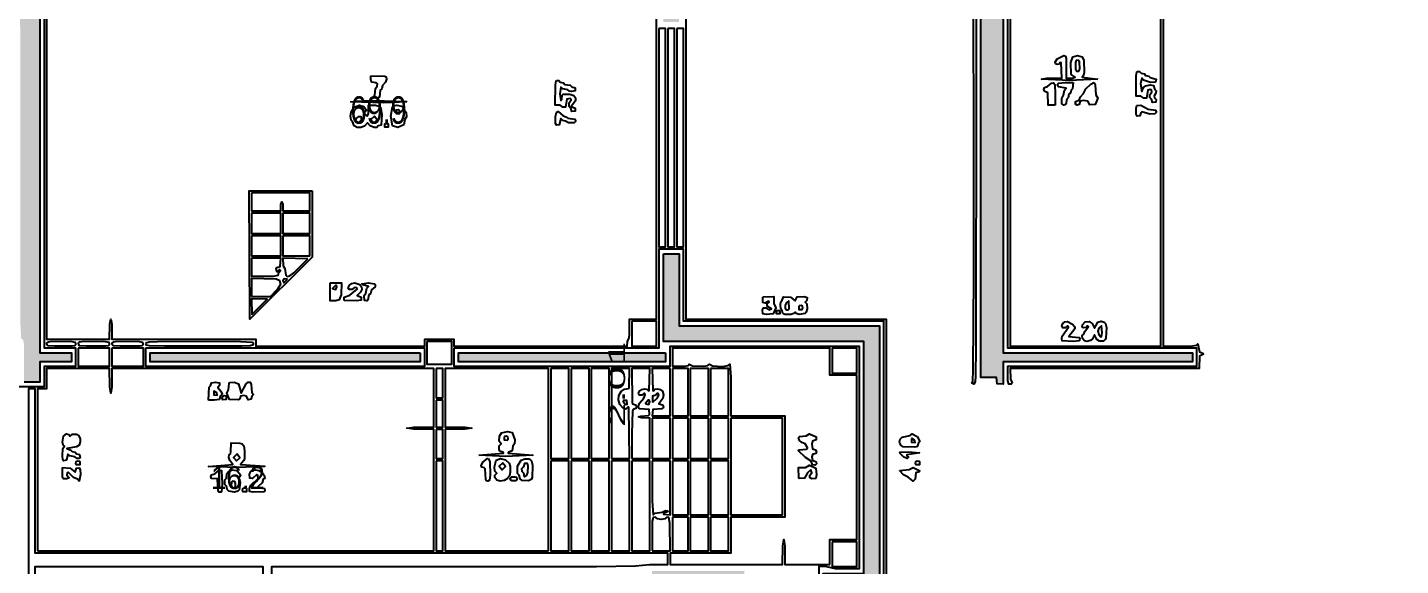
# Model space of a CAD drawing. Header units: millimetres. Extents: x 0 to 150324, y -100295 to 111760.
# Drawn here: x 54170 to 74829, y 55253 to 63348 of the extents above; entities that cross this region are included whole.
import ezdxf
from ezdxf.enums import TextEntityAlignment as Align

# ---------------------------------------------------------------- set-up
doc = ezdxf.new("R2010")
doc.units = ezdxf.units.MM
for name, color, linetype in [('A-PLAN-GRAPHICS', 7, 'Continuous'), ('A-RASTER-UNDERLAY', 8, 'Continuous'), ('A-TEXT-OCR', 3, 'Continuous'), ('A-WALLS-FILL', 9, 'Continuous'), ('A-WALLS-OUTLINE', 8, 'Continuous')]:
    doc.layers.add(name, color=color, linetype=linetype)
picture_1 = doc.add_image_def('image1.png', size_in_pixel=(2463, 3095))

msp = doc.modelspace()

# ---------------------------------------------------------------- hatches: boundary and pattern name
at = {"layer": 'A-WALLS-FILL'}
h = msp.add_hatch(color=9, dxfattribs=at)
h.paths.add_polyline_path([(50190, 13445), (50190, 13073), (49953, 13073), (49953, 13445), (50072, 13445)])
h.paths.add_polyline_path([(25840, 21302), (25840, 18220), (25603, 18220), (25603, 21302), (25722, 21302)])
h.paths.add_polyline_path([(64042, 21844), (64042, 18288), (63839, 18288), (63839, 21844), (63940, 21844)])
h.paths.add_polyline_path([(35391, 21370), (31801, 21370), (31801, 21878), (31936, 21878), (31936, 21505), (35221, 21505), (35221, 21810), (35391, 21810), (35391, 21590)])
h.paths.add_polyline_path([(57810, 21370), (54153, 21370), (54153, 21912), (54390, 21912), (54390, 21505), (57641, 21505), (57641, 21912), (57810, 21912), (57810, 21641)])
h.paths.add_polyline_path([(25840, 24181), (25840, 22487), (25603, 22487), (25603, 24181), (25722, 24181)])
h.paths.add_polyline_path([(64042, 24181), (64042, 22792), (63839, 22792), (63839, 24181), (63940, 24181)])
h.paths.add_polyline_path([(63771, 26077), (63771, 24350), (57810, 24350), (57810, 23165), (57676, 23168), (57569, 23196), (57269, 23199), (57269, 27805), (54390, 27805), (54390, 23199), (54153, 23199), (54153, 28042), (57269, 28042), (57269, 30717), (57506, 30717), (57506, 24486), (57878, 24486), (57878, 24587), (63534, 24587), (63534, 26077), (63652, 26077)])
h.paths.add_polyline_path([(25840, 26619), (26077, 26619), (26077, 24587), (31936, 24587), (31936, 23300), (31801, 23300), (31801, 24350), (25840, 24350), (25840, 25485)])
h.paths.add_polyline_path([(35323, 27838), (35323, 23300), (35086, 23300), (35086, 27601), (32241, 27601), (32241, 23300), (32139, 23300), (32139, 27838), (33731, 27838)])
h.paths.add_polyline_path([(41656, 24892), (41656, 25739), (41980, 25733), (42032, 25720), (42048, 25694), (42062, 24892), (41859, 24892)])
h.paths.add_polyline_path([(48091, 25739), (48091, 24892), (47650, 24892), (47650, 25739), (47871, 25739)])
h.paths.add_polyline_path([(36949, 25502), (36949, 25129), (35865, 25129), (35865, 25502), (36407, 25502)])
h.paths.add_polyline_path([(52900, 25129), (52900, 25502), (53786, 25499), (53959, 25477), (53980, 25403), (53983, 25129), (53442, 25129)])
h.paths.add_polyline_path([(26077, 34375), (26077, 29498), (25840, 29498), (25840, 34375), (25959, 34375)])
h.paths.add_polyline_path([(63771, 31056), (63771, 29769), (63534, 29769), (63534, 31056), (63652, 31056)])
h.paths.add_polyline_path([(32106, 30954), (32106, 30615), (26247, 30615), (26247, 30954), (29176, 30954)])
h.paths.add_polyline_path([(37050, 30954), (37050, 30615), (35797, 30615), (35797, 30954), (36424, 30954)])
h.paths.add_polyline_path([(53746, 31056), (53746, 30683), (52561, 30683), (52561, 31056), (53154, 31056)])
h.paths.add_polyline_path([(26077, 37490), (26077, 35560), (25840, 35560), (25840, 37490), (25959, 37490)])
h.paths.add_polyline_path([(63771, 37626), (63771, 36034), (63534, 36034), (63534, 37626), (63652, 37626)])
h.paths.add_polyline_path([(37016, 37050), (37016, 36678), (35865, 36678), (35865, 37050), (36441, 37050)])
h.paths.add_polyline_path([(53746, 37050), (53746, 36678), (52561, 36678), (52561, 37050), (53154, 37050)])
h.paths.add_polyline_path([(26077, 43451), (26077, 42469), (25840, 42469), (25840, 43451), (25959, 43451)])
h.paths.add_polyline_path([(63771, 43857), (63771, 42604), (63534, 42604), (63534, 43857), (63652, 43857)])
h.paths.add_polyline_path([(37016, 43011), (37016, 42672), (35865, 42672), (35865, 43011), (36441, 43011)])
h.paths.add_polyline_path([(53746, 43011), (53746, 42672), (52595, 42672), (52595, 43011), (53171, 43011)])
h.paths.add_polyline_path([(26077, 49750), (26077, 48429), (25840, 48429), (25840, 49750), (25959, 49750)])
h.paths.add_polyline_path([(37016, 49005), (37016, 48633), (35865, 48633), (35865, 49005), (36441, 49005)])
h.paths.add_polyline_path([(53746, 49005), (53746, 48633), (52595, 48633), (52595, 49005), (53171, 49005)])
h.paths.add_polyline_path([(63771, 51376), (63771, 48836), (63534, 48836), (63534, 51376), (63652, 51376)])
h.paths.add_polyline_path([(32410, 49141), (32410, 48937), (26247, 48937), (26247, 49141), (29329, 49141)])
h.paths.add_polyline_path([(26077, 52697), (26077, 51681), (25840, 51681), (25840, 52697), (25959, 52697)])
h.paths.add_polyline_path([(63534, 52764), (63537, 54342), (63545, 54655), (63566, 54816), (63568, 55169), (64956, 55169), (64956, 54932), (63771, 54932), (63771, 52764), (63652, 52764)])
h.paths.add_polyline_path([(41995, 54559), (41995, 53713), (41656, 53713), (41656, 54559), (41825, 54559)])
h.paths.add_polyline_path([(48023, 54559), (48023, 53713), (47650, 53713), (47650, 54559), (47837, 54559)])
h.paths.add_polyline_path([(37016, 54221), (35865, 54221), (35873, 54530), (35889, 54569), (35936, 54583), (37016, 54593), (37016, 54407)])
h.paths.add_polyline_path([(53746, 54593), (53746, 54221), (52595, 54221), (52595, 54593), (53171, 54593)])
h.paths.add_polyline_path([(25265, 55169), (26077, 55169), (26077, 54627), (25840, 54627), (25840, 54932), (25265, 54932), (25265, 55050)])
h.paths.add_polyline_path([(22860, 54932), (22860, 58894), (25840, 58894), (25840, 59707), (26077, 59707), (26077, 58657), (23097, 58657), (23097, 55169), (24113, 55169), (24113, 54932), (23487, 54932)])
h.paths.add_polyline_path([(63737, 59944), (63974, 59944), (63974, 58860), (66988, 58860), (66988, 54932), (66142, 54932), (66142, 55135), (66751, 55135), (66751, 58623), (63737, 58623), (63737, 59284)])
h.paths.add_polyline_path([(29159, 55440), (29159, 55338), (26247, 55338), (26247, 55440), (27703, 55440)])
h.paths.add_polyline_path([(35425, 55440), (35425, 55338), (29701, 55338), (29701, 55440), (32563, 55440)])
h.paths.add_polyline_path([(35933, 56422), (35933, 55338), (35594, 55338), (35594, 56422), (35763, 56422)])
h.paths.add_polyline_path([(35933, 57878), (35594, 57878), (35594, 76640), (26077, 76640), (26077, 74778), (25840, 74778), (25840, 76945), (25129, 76945), (25129, 77182), (26247, 77182), (26247, 76877), (35729, 76877), (35729, 76979), (35933, 76979), (35933, 76877), (40505, 76877), (40505, 76640), (35933, 76640), (35933, 67259)])
h.paths.add_polyline_path([(68512, 66853), (68851, 66853), (68851, 58454), (71696, 58454), (71696, 58318), (68851, 58318), (68851, 57980), (68758, 57988), (68749, 58081), (68512, 58081), (68512, 62467)])
h.paths.add_polyline_path([(54356, 58014), (54119, 58014), (54116, 58583), (54107, 58646), (54076, 58666), (54063, 58902), (54051, 76606), (50758, 76608), (48903, 76638), (45381, 76640), (45381, 76877), (49014, 76875), (51084, 76845), (54966, 76843), (54966, 76606), (54356, 76606), (54356, 64855), (54153, 64855), (54153, 64381), (54356, 64381), (54356, 58454), (54830, 58454), (54830, 58318), (54356, 58318), (54356, 58166)])
h.paths.add_polyline_path([(60079, 58454), (60079, 58318), (56015, 58318), (56015, 58454), (58047, 58454)])
h.paths.add_polyline_path([(63771, 58454), (63771, 58318), (60655, 58318), (60655, 58454), (62213, 58454)])
h.paths.add_polyline_path([(32512, 58488), (32512, 58386), (26247, 58386), (26247, 58488), (29379, 58488)])
h.paths.add_polyline_path([(35425, 58488), (35425, 58386), (33562, 58386), (33562, 58488), (34493, 58488)])
h.paths.add_polyline_path([(26077, 65634), (26077, 63195), (25840, 63195), (25840, 65634), (25959, 65634)])
h.paths.add_polyline_path([(63974, 64855), (63974, 63432), (63737, 63432), (63737, 64855), (63856, 64855)])
h.paths.add_polyline_path([(45381, 65871), (45381, 65634), (42672, 65634), (42672, 65871), (44027, 65871)])
h.paths.add_polyline_path([(63974, 66480), (63974, 65938), (63737, 65938), (63737, 66480), (63856, 66480)])
h.paths.add_polyline_path([(71188, 76437), (71188, 66074), (71086, 66074), (71086, 76437), (71137, 76437)])
h.paths.add_polyline_path([(26077, 71323), (26077, 69122), (25840, 69122), (25840, 71323), (25959, 71323)])
h.paths.add_polyline_path([(63974, 71730), (63974, 69935), (63737, 69935), (63737, 71730), (63856, 71730)])
h.paths.add_polyline_path([(56151, 76843), (63974, 76843), (63974, 75218), (63737, 75218), (63737, 76606), (56151, 76606), (56151, 76725)])
h.paths.add_polyline_path([(42266, 76132), (42266, 76471), (42425, 76468), (42467, 76454), (42490, 76422), (42503, 76132), (42384, 76132)])
h.paths.add_polyline_path([(47549, 76471), (47549, 76132), (47312, 76132), (47312, 76471), (47430, 76471)])
h.paths.add_polyline_path([(74337, 76843), (74337, 76606), (70477, 76606), (70477, 76843), (72407, 76843)])
h.paths.add_polyline_path([(41758, 86631), (41995, 86631), (41995, 76877), (44196, 76877), (44196, 76640), (41656, 76640), (41656, 76877), (41758, 76877), (41758, 81754)])
h.paths.add_polyline_path([(22725, 79417), (22962, 79417), (22962, 77182), (23978, 77182), (23978, 76945), (22725, 76945), (22725, 78181)])
h.paths.add_polyline_path([(23470, 78334), (23470, 78097), (23131, 78097), (23131, 78334), (23300, 78334)])
h.paths.add_polyline_path([(41588, 78334), (41588, 78097), (41283, 78097), (41283, 78334), (41436, 78334)])
h.paths.add_polyline_path([(22725, 81585), (22725, 91000), (24282, 91000), (24282, 90763), (22962, 90763), (22962, 81585), (22843, 81585)])
h.paths.add_polyline_path([(51545, 84836), (51545, 81957), (51308, 81957), (51308, 84836), (51427, 84836)])
h.paths.add_polyline_path([(19643, 84159), (19643, 82431), (19507, 82431), (19507, 84159), (19575, 84159)])
h.paths.add_polyline_path([(23436, 84497), (23436, 84260), (23131, 84260), (23131, 84497), (23283, 84497)])
h.paths.add_polyline_path([(41588, 84497), (41588, 84260), (41283, 84260), (41283, 84497), (41436, 84497)])
h.paths.add_polyline_path([(51139, 84497), (51139, 84260), (50834, 84260), (50834, 84497), (50986, 84497)])
h.paths.add_polyline_path([(35120, 91000), (41995, 91000), (41995, 88629), (41758, 88629), (41758, 90763), (35120, 90763), (35120, 90881)])
h.paths.add_polyline_path([(23470, 90593), (23470, 90289), (23131, 90289), (23131, 90593), (23300, 90593)])
h.paths.add_polyline_path([(29464, 90593), (29464, 90289), (29227, 90289), (29227, 90593), (29345, 90593)])
h.paths.add_polyline_path([(35458, 90593), (35458, 90289), (35255, 90289), (35255, 90593), (35357, 90593)])
h.paths.add_polyline_path([(38473, 90593), (38473, 90289), (38235, 90289), (38235, 90593), (38354, 90593)])
h.paths.add_polyline_path([(41588, 90593), (41588, 90289), (41250, 90289), (41250, 90593), (41419, 90593)])
h.paths.add_polyline_path([(19643, 91000), (19643, 90763), (15917, 90763), (15917, 91000), (17780, 91000)])
h.paths.add_polyline_path([(29566, 91000), (29566, 90763), (26247, 90763), (26247, 91000), (27906, 91000)])
h.paths.add_polyline_path([(33155, 91000), (33155, 90763), (31530, 90763), (31530, 91000), (32343, 91000)])
h.paths.add_polyline_path([(37863, 99941), (37863, 99703), (34578, 99703), (34578, 99941), (36220, 99941)])

# ---------------------------------------------------------------- linework, layer by layer
at = {"layer": 'A-PLAN-GRAPHICS'}
for points in [[(51276, 76947), (55541, 76945), (55543, 77247), (55558, 77351), (55573, 77247), (55575, 76945), (64076, 76945), (64076, 71459), (66014, 71457), (66650, 71442), (66014, 71426), (64076, 71425), (64076, 58962), (67090, 58962), (67090, 54830)], [(53983, 57946), (54424, 57946), (54424, 58251), (54898, 58251), (54898, 58522), (54424, 58522), (54424, 64448), (54221, 64448), (54221, 64787), (54424, 64787), (54424, 76539), (55033, 76539), (55033, 76911), (50817, 76914)], [(71255, 65972), (71255, 58555), (71696, 58560), (71761, 58569), (71780, 58589), (71804, 58467), (71855, 58449), (71865, 58434), (71803, 58403), (71797, 58217), (68953, 58217), (68958, 58057), (68986, 58000), (68971, 57982), (68944, 57980), (68937, 57982), (68920, 58031), (68919, 58251), (71763, 58251), (71763, 58522), (68919, 58522), (68921, 65948)], [(54458, 64448), (54458, 58657), (55406, 58657), (55408, 58882), (55423, 58962), (55438, 58882), (55440, 58657), (57607, 58657), (57607, 58555), (60147, 58555), (60147, 58657), (60587, 58657), (60587, 58555), (63195, 58555), (63197, 58630), (63218, 58664), (63226, 58717), (63229, 58962), (63432, 58962), (63635, 58962), (63635, 64414)]]:
    msp.add_lwpolyline(points, dxfattribs=at)
for points in [[(68411, 66853), (68427, 66816), (68433, 66731), (68440, 66294), (68445, 62416), (68440, 58539), (68433, 58102), (68427, 58016), (68411, 57980), (68377, 57996), (68394, 58022), (68400, 58203), (68408, 59617), (68406, 65700), (68397, 66764), (68394, 66810), (68377, 66833), (68401, 66852)], [(68953, 65972), (68953, 58555), (71222, 58555), (71222, 65972), (70087, 65972)], [(63669, 63331), (63669, 60046), (63771, 60046), (63771, 63331), (63720, 63331)], [(63805, 63331), (63805, 60046), (63906, 60046), (63906, 63331), (63856, 63331)], [(63940, 63331), (63940, 60046), (64042, 60046), (64042, 63331), (63991, 63331)], [(70273, 62569), (69850, 62552), (69427, 62569), (69506, 62584), (69731, 62586), (69720, 62817), (69707, 62821), (69691, 62796), (69664, 62789), (69637, 62799), (69631, 62824), (69663, 62874), (69765, 62924), (69787, 62918), (69796, 62883), (69799, 62586), (69888, 62586), (69934, 62600), (69872, 62640), (69869, 62822), (69897, 62904), (69969, 62924), (70040, 62904), (70064, 62850), (70067, 62670), (70059, 62626), (70038, 62600), (70272, 62571)], [(69960, 62688), (69989, 62692), (70001, 62721), (69999, 62833), (69977, 62856), (69948, 62852), (69936, 62823), (69936, 62721), (69954, 62689)], [(59334, 62619), (59546, 62616), (59568, 62603), (59571, 62572), (59558, 62524), (59514, 62475), (59499, 62425), (59477, 62403), (59466, 62297), (59432, 62281), (59368, 62298), (59395, 62328), (59407, 62430), (59433, 62464), (59435, 62498), (59414, 62516), (59348, 62523), (59334, 62569)], [(70867, 62685), (70903, 62684), (70927, 62658), (70975, 62648), (70991, 62626), (71042, 62614), (71062, 62593), (71150, 62571), (71141, 62524), (71065, 62519), (70961, 62557), (70934, 62586), (70917, 62501), (70934, 62382), (70962, 62445), (70994, 62470), (71060, 62484), (71113, 62474), (71125, 62426), (71153, 62393), (71149, 62358), (71120, 62320), (71125, 62291), (71152, 62262), (71145, 62222), (71098, 62218), (71081, 62271), (71056, 62295), (71056, 62335), (71086, 62377), (71081, 62404), (71064, 62415), (71025, 62404), (71004, 62285), (70965, 62284), (70923, 62313), (70849, 62315), (70850, 62618), (70862, 62680)], [(62130, 62549), (62165, 62548), (62186, 62525), (62237, 62513), (62257, 62491), (62334, 62479), (62358, 62455), (62411, 62438), (62410, 62393), (62357, 62383), (62325, 62389), (62300, 62411), (62223, 62423), (62196, 62450), (62179, 62349), (62196, 62247), (62210, 62268), (62216, 62330), (62231, 62345), (62329, 62346), (62392, 62324), (62413, 62287), (62413, 62244), (62349, 62159), (62411, 62133), (62408, 62086), (62361, 62083), (62344, 62135), (62320, 62157), (62318, 62213), (62348, 62261), (62333, 62278), (62287, 62268), (62267, 62149), (62227, 62149), (62186, 62177), (62111, 62179), (62113, 62483), (62124, 62545)], [(69630, 62179), (69528, 62179), (69523, 62365), (69469, 62391), (69461, 62416), (69472, 62444), (69519, 62460), (69577, 62511), (69607, 62517), (69625, 62490), (69630, 62349)], [(69901, 62518), (69894, 62426), (69872, 62406), (69862, 62358), (69840, 62342), (69828, 62291), (69806, 62271), (69792, 62190), (69765, 62179), (69735, 62199), (69733, 62278), (69760, 62330), (69772, 62406), (69798, 62436), (69683, 62454), (69664, 62484), (69683, 62512), (69782, 62518)], [(70219, 62517), (70236, 62487), (70246, 62334), (70273, 62286), (70233, 62190), (70154, 62184), (70125, 62241), (70055, 62247), (70010, 62237), (69994, 62188), (69962, 62180), (69938, 62196), (69940, 62235), (69993, 62255), (70012, 62306), (70060, 62355), (70095, 62422), (70169, 62494), (70214, 62518)], [(59876, 62230), (59531, 62213), (59034, 62227), (59101, 62241), (59375, 62247), (59872, 62233)], [(59482, 62148), (59503, 62045), (59491, 61880), (59446, 61869), (59426, 61844), (59388, 61842), (59326, 61867), (59284, 61913), (59239, 61865), (59187, 61844), (59128, 61844), (59085, 61866), (59060, 61931), (59039, 61951), (59030, 62019), (59044, 62096), (59083, 62150), (59166, 62179), (59229, 62160), (59270, 62105), (59234, 62058), (59283, 62012), (59299, 62050), (59301, 62179), (59408, 62178), (59469, 62161)], [(59188, 62005), (59146, 62005), (59117, 61982), (59107, 61952), (59122, 61925), (59143, 61910), (59175, 61932), (59195, 61963), (59194, 61999)], [(59385, 62009), (59338, 61961), (59383, 61909), (59432, 61956), (59390, 62008)], [(59681, 62168), (59725, 62180), (59795, 62166), (59829, 62140), (59847, 62085), (59869, 62068), (59874, 62004), (59847, 61961), (59832, 61881), (59741, 61841), (59660, 61866), (59639, 62012), (59663, 62155)], [(59715, 62103), (59715, 62052), (59762, 62049), (59774, 62071), (59769, 62099), (59747, 62111), (59719, 62106)], [(62416, 61934), (62397, 61912), (62309, 61912), (62267, 61939), (62223, 61947), (62196, 61976), (62172, 61885), (62130, 61876), (62115, 61901), (62112, 62007), (62127, 62068), (62155, 62081), (62228, 62016), (62272, 62005), (62301, 61981), (62404, 61970), (62416, 61942)], [(71153, 62070), (71131, 62047), (71056, 62044), (70938, 62076), (70920, 62061), (70908, 62018), (70868, 62012), (70851, 62044), (70850, 62135), (70861, 62173), (70923, 62177), (71032, 62118), (71141, 62105), (71154, 62078)], [(59597, 61900), (59597, 61849), (59546, 61849), (59546, 61900), (59593, 61903)], [(58454, 60892), (58454, 59893), (57515, 58962), (57506, 60892), (57980, 60892)], [(57539, 60858), (57539, 60587), (57980, 60587), (57982, 60686), (57997, 60723), (58012, 60686), (58014, 60587), (58420, 60587), (58420, 60858), (57980, 60858)], [(57539, 60554), (57539, 60249), (57980, 60249), (57980, 60554), (57760, 60554)], [(58014, 60554), (58014, 60249), (58420, 60249), (58420, 60554), (58217, 60554)], [(57539, 60215), (57539, 59910), (57980, 59910), (57980, 60215), (57760, 60215)], [(58014, 60215), (58014, 59910), (58420, 59910), (58420, 60215), (58217, 60215)], [(60587, 58522), (60587, 58251), (63839, 58251), (63839, 58555), (66683, 58555), (66683, 55203), (66327, 55206), (66197, 55235), (66074, 55237), (66074, 54864), (67056, 54864), (67056, 58928), (64042, 58928), (64042, 60012), (63669, 60012), (63669, 58522), (62128, 58522)], [(57539, 59876), (57539, 59605), (57870, 59607), (57943, 59623), (57952, 59663), (57978, 59692), (57960, 59705), (57927, 59674), (57912, 59713), (57924, 59735), (57973, 59753), (57980, 59876), (57760, 59876)], [(58386, 59868), (58014, 59876), (58019, 59761), (58042, 59721), (58055, 59622), (58078, 59602), (58118, 59613), (58178, 59656), (58384, 59864)], [(57539, 59301), (57828, 59301), (57939, 59415), (57980, 59488), (57966, 59537), (57912, 59563), (57539, 59571), (57539, 59436)], [(58080, 59562), (58030, 59568), (58014, 59538), (58028, 59506), (58079, 59557)], [(58725, 59504), (58894, 59504), (58891, 59326), (58862, 59252), (58810, 59234), (58725, 59233), (58725, 59368)], [(58934, 59246), (58937, 59293), (59022, 59321), (59128, 59413), (59127, 59429), (59092, 59436), (59050, 59405), (59009, 59407), (58996, 59429), (59015, 59473), (59050, 59496), (59097, 59504), (59168, 59481), (59194, 59447), (59200, 59407), (59183, 59368), (59131, 59314), (59190, 59292), (59193, 59246), (59125, 59233), (58940, 59241)], [(59402, 59480), (59399, 59447), (59348, 59399), (59329, 59343), (59307, 59325), (59293, 59243), (59274, 59233), (59243, 59239), (59236, 59314), (59262, 59349), (59274, 59426), (59301, 59453), (59214, 59475), (59200, 59490), (59301, 59504), (59393, 59489)], [(58760, 59415), (58810, 59405), (58826, 59447), (58818, 59466), (58802, 59467), (58760, 59420)], [(65238, 59294), (65397, 59301), (65400, 59193), (65430, 59131), (65388, 59039), (65289, 59030), (65233, 59041), (65228, 59101), (65242, 59128), (65281, 59128), (65323, 59098), (65363, 59114), (65298, 59153), (65300, 59191), (65327, 59213), (65320, 59229), (65270, 59200), (65234, 59210), (65233, 59289)], [(65903, 59282), (65898, 59242), (65871, 59216), (65897, 59188), (65903, 59116), (65888, 59065), (65869, 59046), (65779, 59031), (65735, 59043), (65718, 59063), (65701, 59044), (65656, 59032), (65566, 59031), (65536, 59043), (65527, 59087), (65503, 59117), (65498, 59176), (65505, 59220), (65527, 59243), (65544, 59294), (65651, 59292), (65722, 59233), (65750, 59295), (65856, 59300), (65900, 59287)], [(57548, 59030), (57777, 59258), (57539, 59267), (57547, 59031)], [(65490, 59089), (65490, 59038), (65439, 59038), (65439, 59089), (65486, 59092)], [(65621, 59230), (65590, 59209), (65568, 59168), (65568, 59126), (65588, 59099), (65614, 59099), (65630, 59117), (65626, 59228)], [(65778, 59157), (65778, 59106), (65825, 59103), (65836, 59125), (65831, 59153), (65809, 59165), (65781, 59160)], [(63263, 58928), (63263, 58555), (63635, 58555), (63635, 58928), (63449, 58928)], [(69997, 58636), (69901, 58623), (69740, 58633), (69731, 58667), (69740, 58703), (69833, 58838), (69816, 58860), (69785, 58830), (69746, 58831), (69732, 58861), (69746, 58893), (69779, 58920), (69820, 58926), (69893, 58886), (69926, 58846), (69929, 58813), (69838, 58701), (69988, 58685), (70001, 58672), (70000, 58642)], [(70390, 58657), (70357, 58628), (70299, 58627), (70257, 58655), (70223, 58725), (70194, 58663), (70166, 58638), (70109, 58625), (70072, 58636), (70045, 58668), (70039, 58714), (70065, 58733), (70077, 58775), (70132, 58851), (70118, 58859), (70097, 58833), (70059, 58829), (70038, 58844), (70041, 58875), (70084, 58919), (70146, 58924), (70188, 58896), (70223, 58826), (70276, 58912), (70324, 58928), (70370, 58916), (70390, 58894), (70406, 58835), (70397, 58673)], [(70327, 58694), (70341, 58752), (70329, 58857), (70289, 58826), (70274, 58777), (70287, 58727), (70321, 58694)], [(54458, 58589), (54475, 58564), (54575, 58556), (54845, 58558), (54881, 58564), (54897, 58581), (54890, 58611), (54817, 58622), (54510, 58621), (54475, 58615), (54458, 58598)], [(54932, 58589), (54950, 58563), (55057, 58556), (55350, 58558), (55387, 58563), (55405, 58581), (55397, 58611), (55320, 58622), (54988, 58621), (54950, 58615), (54932, 58598)], [(54932, 58522), (54932, 58251), (55406, 58251), (55406, 58522), (55169, 58522)], [(55440, 58589), (55458, 58563), (55565, 58556), (55858, 58558), (55895, 58563), (55913, 58581), (55905, 58611), (55828, 58622), (55496, 58621), (55458, 58615), (55440, 58598)], [(55440, 58522), (55440, 58251), (55914, 58251), (55914, 58522), (55677, 58522)], [(55948, 58589), (55955, 58573), (56003, 58563), (56232, 58556), (57393, 58558), (57518, 58563), (57572, 58580), (57572, 58598), (57549, 58611), (57290, 58622), (56128, 58621), (56003, 58616), (55949, 58598)], [(55948, 58522), (55948, 58251), (60147, 58251), (60147, 58522), (58047, 58522)], [(60181, 58623), (60181, 58285), (60554, 58285), (60554, 58623), (60367, 58623)], [(66243, 55270), (66243, 55643), (66650, 55643), (66650, 58115), (66243, 58115), (66243, 58522), (63873, 58522), (63873, 58251), (64066, 58254), (64108, 58264), (64127, 58285), (64177, 58256), (64348, 58253), (64405, 58261), (64431, 58285), (64475, 58259), (64625, 58250), (64712, 58261), (64736, 58285), (64751, 58089), (64753, 57506), (65566, 57506), (65566, 55982), (64753, 55982), (64753, 55440), (63839, 55440), (63839, 55270), (65532, 55270), (65534, 55547), (65549, 55643), (65564, 55547), (65566, 55270), (65905, 55270)], [(66277, 58522), (66277, 58149), (66650, 58149), (66650, 58522), (66463, 58522)], [(54322, 55474), (60283, 55474), (60283, 57302), (59981, 57304), (59876, 57319), (59981, 57335), (60283, 57336), (60283, 58217), (55440, 58217), (55438, 57941), (55423, 57844), (55408, 57941), (55406, 58217), (54458, 58217), (54458, 57912), (54322, 57912), (54322, 56693)], [(60317, 58217), (60317, 57777), (60418, 57777), (60418, 58217), (60367, 58217)], [(62010, 55474), (62010, 58217), (60452, 58217), (60452, 57336), (60754, 57335), (60858, 57319), (60754, 57304), (60452, 57302), (60452, 55474), (61231, 55474)], [(62044, 58217), (62044, 56862), (62315, 56862), (62315, 58217), (62179, 58217)], [(62349, 58217), (62349, 56862), (62619, 56862), (62619, 58217), (62484, 58217)], [(62653, 58217), (62653, 56862), (62924, 56862), (62924, 58217), (62789, 58217)], [(62958, 56862), (63229, 56862), (63218, 57624), (63207, 57640), (63174, 57607), (63127, 57627), (63080, 57677), (63060, 57744), (63068, 57813), (63101, 57871), (63153, 57907), (63214, 57916), (63224, 57931), (63229, 58217), (62958, 58217), (62958, 57539)], [(63263, 56862), (63534, 56862), (63534, 57472), (63410, 57474), (63365, 57489), (63399, 57502), (63515, 57509), (63531, 57524), (63523, 57600), (63385, 57611), (63368, 57623), (63365, 57651), (63378, 57696), (63441, 57771), (63466, 57822), (63449, 57844), (63418, 57814), (63379, 57815), (63365, 57845), (63379, 57877), (63411, 57902), (63455, 57911), (63491, 57907), (63512, 57879), (63523, 57886), (63534, 58217), (63263, 58217), (63268, 57713), (63275, 57684), (63318, 57670), (63331, 57641), (63322, 57616), (63281, 57603), (63271, 57580), (63263, 57235)], [(63839, 58217), (63568, 58217), (63579, 57886), (63590, 57879), (63611, 57907), (63647, 57911), (63691, 57902), (63723, 57875), (63737, 57823), (63730, 57767), (63669, 57688), (63725, 57670), (63737, 57641), (63733, 57621), (63714, 57611), (63579, 57600), (63568, 57506), (63839, 57506), (63839, 57861)], [(63873, 58217), (63873, 57506), (64110, 57506), (64110, 58217), (63991, 58217)], [(64143, 58217), (64143, 57506), (64414, 57506), (64414, 58217), (64279, 58217)], [(64448, 58217), (64448, 57506), (64719, 57506), (64719, 58217), (64584, 58217)], [(54187, 48395), (54288, 48395), (54288, 55237), (57709, 55237), (57709, 48362), (57844, 48362), (57844, 55237), (62730, 55241), (63319, 55247), (63529, 55269), (63805, 55270), (63805, 55440), (54288, 55440), (54288, 57912), (54187, 57912), (54187, 53154)], [(56896, 57743), (56905, 57935), (56925, 57956), (56937, 58004), (56998, 58014), (57061, 58000), (57061, 57961), (57036, 57931), (57081, 57877), (57099, 57832), (57070, 57800), (57057, 57752), (56981, 57743)], [(56972, 57874), (56972, 57819), (57025, 57816), (57018, 57851), (56976, 57877)], [(57209, 58005), (57282, 58012), (57346, 57989), (57387, 57844), (57458, 57985), (57489, 58011), (57520, 58012), (57536, 57975), (57548, 57858), (57573, 57827), (57546, 57801), (57534, 57755), (57488, 57746), (57465, 57800), (57421, 57810), (57377, 57800), (57366, 57756), (57347, 57746), (57209, 57752), (57167, 57844), (57196, 57898), (57205, 57998)], [(57158, 57802), (57158, 57751), (57111, 57748), (57100, 57770), (57105, 57798), (57127, 57810), (57155, 57805)], [(60317, 57743), (60317, 57336), (60418, 57336), (60418, 57743), (60367, 57743)], [(63129, 57730), (63156, 57687), (63177, 57676), (63191, 57683), (63187, 57734), (63131, 57735)], [(63468, 57687), (63517, 57678), (63533, 57719), (63526, 57739), (63510, 57740), (63467, 57693)], [(63578, 57712), (63649, 57776), (63669, 57823), (63660, 57843), (63642, 57841), (63626, 57815), (63575, 57800), (63573, 57714)], [(63568, 57472), (63568, 56862), (63839, 56862), (63839, 57472), (63703, 57472)], [(63873, 57472), (63873, 56862), (64110, 56862), (64110, 57472), (63991, 57472)], [(64143, 57472), (64143, 56862), (64414, 56862), (64414, 57472), (64279, 57472)], [(64448, 57472), (64448, 56862), (64719, 56862), (64719, 57472), (64584, 57472)], [(64753, 57472), (64753, 56015), (65532, 56015), (65532, 57472), (65143, 57472)], [(54919, 57225), (54945, 57206), (54963, 57160), (54965, 57112), (54948, 57065), (54907, 57039), (54762, 57015), (54824, 56991), (54840, 56969), (54888, 56959), (54908, 56935), (54953, 56924), (54963, 56879), (54944, 56863), (54916, 56864), (54883, 56891), (54806, 56903), (54779, 56930), (54755, 56839), (54713, 56830), (54700, 56845), (54695, 56904), (54703, 57015), (54729, 57048), (54708, 57065), (54696, 57109), (54711, 57199), (54758, 57233), (54792, 57227), (54813, 57201), (54849, 57231), (54905, 57230)], [(60317, 57302), (60317, 56862), (60418, 56862), (60418, 57302), (60367, 57302)], [(60960, 56913), (61330, 56944), (61323, 56959), (61279, 56973), (61267, 56997), (61269, 57054), (61299, 57082), (61268, 57125), (61270, 57201), (61301, 57252), (61391, 57269), (61464, 57255), (61502, 57144), (61497, 57085), (61473, 57050), (61464, 56980), (61407, 56957), (61402, 56944), (61773, 56913), (61366, 56896), (60960, 56913)], [(66018, 56762), (65981, 56769), (65962, 56822), (65874, 56879), (65773, 56979), (65769, 56989), (65782, 56994), (65890, 57003), (65905, 57024), (65873, 57082), (65819, 57104), (65785, 57134), (65769, 57174), (65784, 57195), (65885, 57206), (65938, 57235), (66035, 57189), (66035, 57145), (65982, 57125), (65972, 57081), (65979, 57010), (66028, 56992), (66040, 56970), (66032, 56938), (65983, 56923), (65973, 56890), (65979, 56839), (66037, 56812), (66039, 56782), (66023, 56764)], [(67291, 57116), (67302, 57153), (67331, 57182), (67451, 57208), (67483, 57235), (67556, 57193), (67598, 57120), (67569, 57089), (67559, 57045), (67520, 57033), (67346, 57041), (67314, 57057), (67293, 57096)], [(57743, 56744), (57319, 56727), (56896, 56744), (57262, 56775), (57217, 56833), (57201, 56880), (57204, 56920), (57223, 56934), (57231, 56965), (57235, 57099), (57366, 57096), (57402, 57082), (57424, 57055), (57437, 56979), (57434, 56865), (57424, 56832), (57377, 56775), (57740, 56747)], [(61341, 57192), (61341, 57142), (61388, 57138), (61400, 57160), (61395, 57189), (61373, 57200), (61345, 57195)], [(67470, 57163), (67471, 57108), (67524, 57105), (67516, 57140), (67475, 57165)], [(54957, 56820), (54957, 56769), (54910, 56766), (54898, 56788), (54903, 56816), (54925, 56828), (54953, 56823)], [(57319, 56929), (57272, 56881), (57317, 56829), (57366, 56876), (57324, 56928)], [(60317, 56828), (60317, 55474), (60418, 55474), (60418, 56828), (60367, 56828)], [(61103, 56864), (61124, 56818), (61129, 56614), (61121, 56538), (61095, 56523), (61075, 56528), (61065, 56550), (61056, 56710), (61043, 56725), (61006, 56732), (60995, 56755), (61022, 56806), (61091, 56864)], [(61304, 56861), (61360, 56844), (61416, 56791), (61431, 56745), (61433, 56656), (61422, 56605), (61393, 56565), (61341, 56533), (61281, 56524), (61230, 56538), (61201, 56578), (61201, 56614), (61231, 56642), (61204, 56674), (61197, 56739), (61221, 56838), (61285, 56862)], [(61730, 56852), (61753, 56829), (61770, 56763), (61761, 56571), (61749, 56548), (61706, 56528), (61615, 56534), (61584, 56558), (61566, 56614), (61543, 56638), (61543, 56747), (61599, 56841), (61654, 56861), (61713, 56858)], [(62044, 56828), (62044, 55474), (62315, 55474), (62315, 56828), (62179, 56828)], [(62349, 56828), (62349, 55474), (62619, 55474), (62619, 56828), (62484, 56828)], [(62653, 56828), (62653, 55474), (62924, 55474), (62924, 56828), (62789, 56828)], [(62958, 56828), (62958, 55474), (63229, 55474), (63229, 56828), (63094, 56828)], [(63263, 56828), (63263, 55474), (63534, 55474), (63534, 56828), (63398, 56828)], [(63568, 56828), (63569, 56220), (63585, 56015), (63615, 56042), (63717, 56054), (63771, 56083), (63798, 56076), (63803, 56061), (63747, 56044), (63740, 56027), (63839, 56015), (63839, 56828), (63703, 56828)], [(63873, 56828), (63873, 56015), (64110, 56015), (64110, 56828), (63991, 56828)], [(64143, 56828), (64143, 56015), (64414, 56015), (64414, 56828), (64279, 56828)], [(64448, 56828), (64448, 56015), (64719, 56015), (64719, 56828), (64584, 56828)], [(67598, 56947), (67400, 56918), (67398, 56903), (67428, 56882), (67405, 56863), (67356, 56883), (67297, 56946), (67301, 56958), (67421, 56964), (67596, 56950)], [(67589, 56820), (67589, 56769), (67542, 56766), (67530, 56788), (67536, 56816), (67558, 56828), (67586, 56823)], [(54695, 56727), (54813, 56719), (54885, 56659), (54906, 56718), (54947, 56725), (54962, 56700), (54966, 56625), (54949, 56523), (54923, 56552), (54862, 56578), (54780, 56657), (54765, 56647), (54763, 56614), (54796, 56572), (54761, 56558), (54713, 56560), (54698, 56576), (54695, 56642)], [(57081, 56357), (57050, 56356), (57037, 56371), (57031, 56557), (56940, 56564), (56930, 56591), (56941, 56619), (56988, 56635), (57053, 56689), (57087, 56685), (57099, 56480), (57087, 56361)], [(57332, 56675), (57373, 56620), (57363, 56594), (57336, 56574), (57357, 56557), (57369, 56502), (57354, 56390), (57335, 56370), (57285, 56356), (57198, 56371), (57176, 56399), (57162, 56448), (57138, 56471), (57138, 56542), (57162, 56570), (57171, 56633), (57194, 56669), (57250, 56692), (57313, 56684)], [(57553, 56682), (57599, 56694), (57652, 56684), (57701, 56651), (57731, 56612), (57739, 56563), (57716, 56551), (57699, 56499), (57643, 56440), (57653, 56426), (57736, 56411), (57742, 56380), (57732, 56363), (57567, 56355), (57509, 56369), (57508, 56412), (57532, 56462), (57573, 56505), (57628, 56528), (57641, 56564), (57637, 56613), (57623, 56623), (57556, 56561), (57517, 56566), (57509, 56628), (57533, 56668)], [(61316, 56793), (61269, 56746), (61313, 56693), (61362, 56741), (61320, 56792)], [(61647, 56593), (61681, 56615), (61698, 56655), (61704, 56750), (61691, 56790), (61646, 56786), (61632, 56737), (61605, 56708), (61607, 56673), (61632, 56649), (61643, 56595)], [(65776, 56569), (65769, 56727), (65877, 56730), (65938, 56761), (66031, 56718), (66040, 56620), (66029, 56563), (65969, 56558), (65942, 56572), (65942, 56611), (65971, 56648), (65958, 56693), (65906, 56648), (65863, 56566), (65781, 56563)], [(67293, 56684), (67438, 56698), (67496, 56727), (67597, 56679), (67588, 56664), (67536, 56646), (67525, 56552), (67494, 56521), (67422, 56581), (67352, 56618), (67295, 56676)], [(57255, 56423), (57282, 56423), (57298, 56438), (57301, 56493), (57287, 56520), (57255, 56522), (57239, 56508), (57236, 56452), (57250, 56425)], [(57463, 56413), (57463, 56363), (57416, 56360), (57404, 56382), (57409, 56410), (57431, 56422), (57460, 56416)], [(61534, 56544), (61513, 56526), (61457, 56526), (61438, 56538), (61434, 56565), (61450, 56587), (61505, 56590), (61529, 56581), (61535, 56550)], [(63568, 55474), (63839, 55474), (63837, 55889), (63821, 55978), (63789, 55980), (63758, 55955), (63703, 55948), (63649, 55955), (63617, 55980), (63586, 55978), (63570, 55922), (63568, 55728)], [(63873, 55982), (63873, 55474), (64110, 55474), (64110, 55982), (63991, 55982)], [(64143, 55982), (64143, 55474), (64414, 55474), (64414, 55982), (64279, 55982)], [(64448, 55982), (64448, 55474), (64719, 55474), (64719, 55982), (64584, 55982)], [(66277, 55609), (66277, 55237), (66650, 55237), (66650, 55609), (66463, 55609)]]:
    msp.add_lwpolyline(points, close=True, dxfattribs=at)
at = {"layer": 'A-WALLS-OUTLINE', "color": 8}
for points in [[(68512, 66853), (68851, 66853), (68851, 58454), (71696, 58454), (71696, 58318), (68851, 58318), (68851, 57980), (68758, 57988), (68749, 58081), (68512, 58081), (68512, 62467)], [(63737, 59944), (63974, 59944), (63974, 58860), (66988, 58860), (66988, 54932), (66142, 54932), (66142, 55135), (66751, 55135), (66751, 58623), (63737, 58623), (63737, 59284)], [(60079, 58454), (60079, 58318), (56015, 58318), (56015, 58454), (58047, 58454)], [(63771, 58454), (63771, 58318), (60655, 58318), (60655, 58454), (62213, 58454)]]:
    msp.add_lwpolyline(points, close=True, dxfattribs=at)
msp.add_lwpolyline([(54153, 64381), (54356, 64381), (54356, 58454), (54830, 58454), (54830, 58318), (54356, 58318), (54356, 58166), (54356, 58014), (54119, 58014)], dxfattribs=at)

# ---------------------------------------------------------------- texts
at = {"layer": 'A-TEXT-OCR'}
for s, height, p, p2 in [('69.9', 413.4, (59030, 61899), (59876, 61899)), ('16.2', 346.1, (56930, 56403), (57742, 56403))]:
    msp.add_text(s, height=height, dxfattribs=at).set_placement(p, p2, align=Align.FIT)
msp.add_text('2.01', height=249.3, rotation=90, dxfattribs=at).set_placement((63161, 57336), (63161, 58623), align=Align.FIT)

# ---------------------------------------------------------------- pictures from other files: only their frames are drawn
at = {"layer": 'A-RASTER-UNDERLAY'}
image = msp.add_image(picture_1, insert=(2946, 3488), size_in_units=(83414, 104817), dxfattribs=at)
image.dxf.flags = 9

doc.saveas('drawing.dxf')
